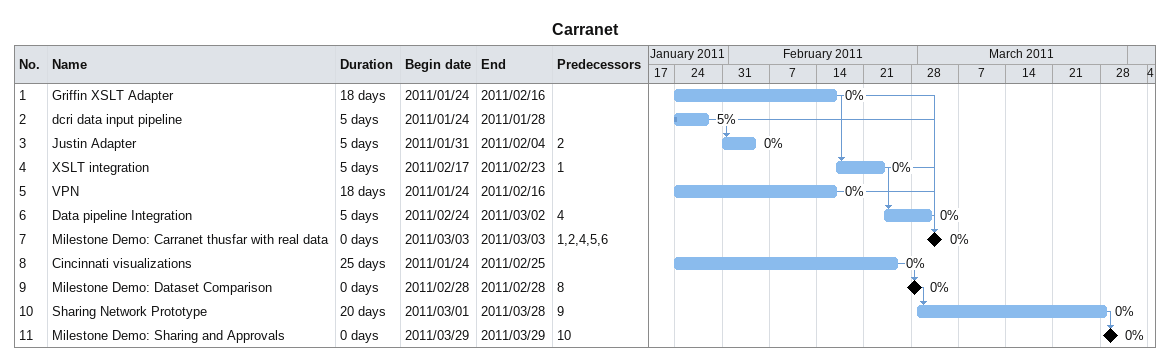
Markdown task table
Carranet

| ID | Task | Duration | Start | Finish | Predecessors | % complete |
|---|---|---|---|---|---|---|
| 1 | Griffin XSLT Adapter | 18d | 2011-01-24 | 2011-02-16 |  | 0 |
| 2 | dcri data input pipeline | 5d | 2011-01-24 | 2011-01-28 |  | 5 |
| 3 | Justin Adapter | 5d | 2011-01-31 | 2011-02-04 | 2 | 0 |
| 4 | XSLT integration | 5d | 2011-02-17 | 2011-02-23 | 1 | 0 |
| 5 | VPN | 18d | 2011-01-24 | 2011-02-16 |  | 0 |
| 6 | Data pipeline Integration | 5d | 2011-02-24 | 2011-03-02 | 4 | 0 |
| 7 | Milestone Demo: Carranet thusfar with real data | 0d | 2011-03-03 | 2011-03-03 | 1, 2, 4, 5, 6 | 0 |
| 8 | Cincinnati visualizations | 25d | 2011-01-24 | 2011-02-25 |  | 0 |
| 9 | Milestone Demo: Dataset Comparison | 0d | 2011-02-28 | 2011-02-28 | 8 | 0 |
| 10 | Sharing Network Prototype | 20d | 2011-03-01 | 2011-03-28 | 9 | 0 |
| 11 | Milestone Demo: Sharing and Approvals | 0d | 2011-03-29 | 2011-03-29 | 10 | 0 |
